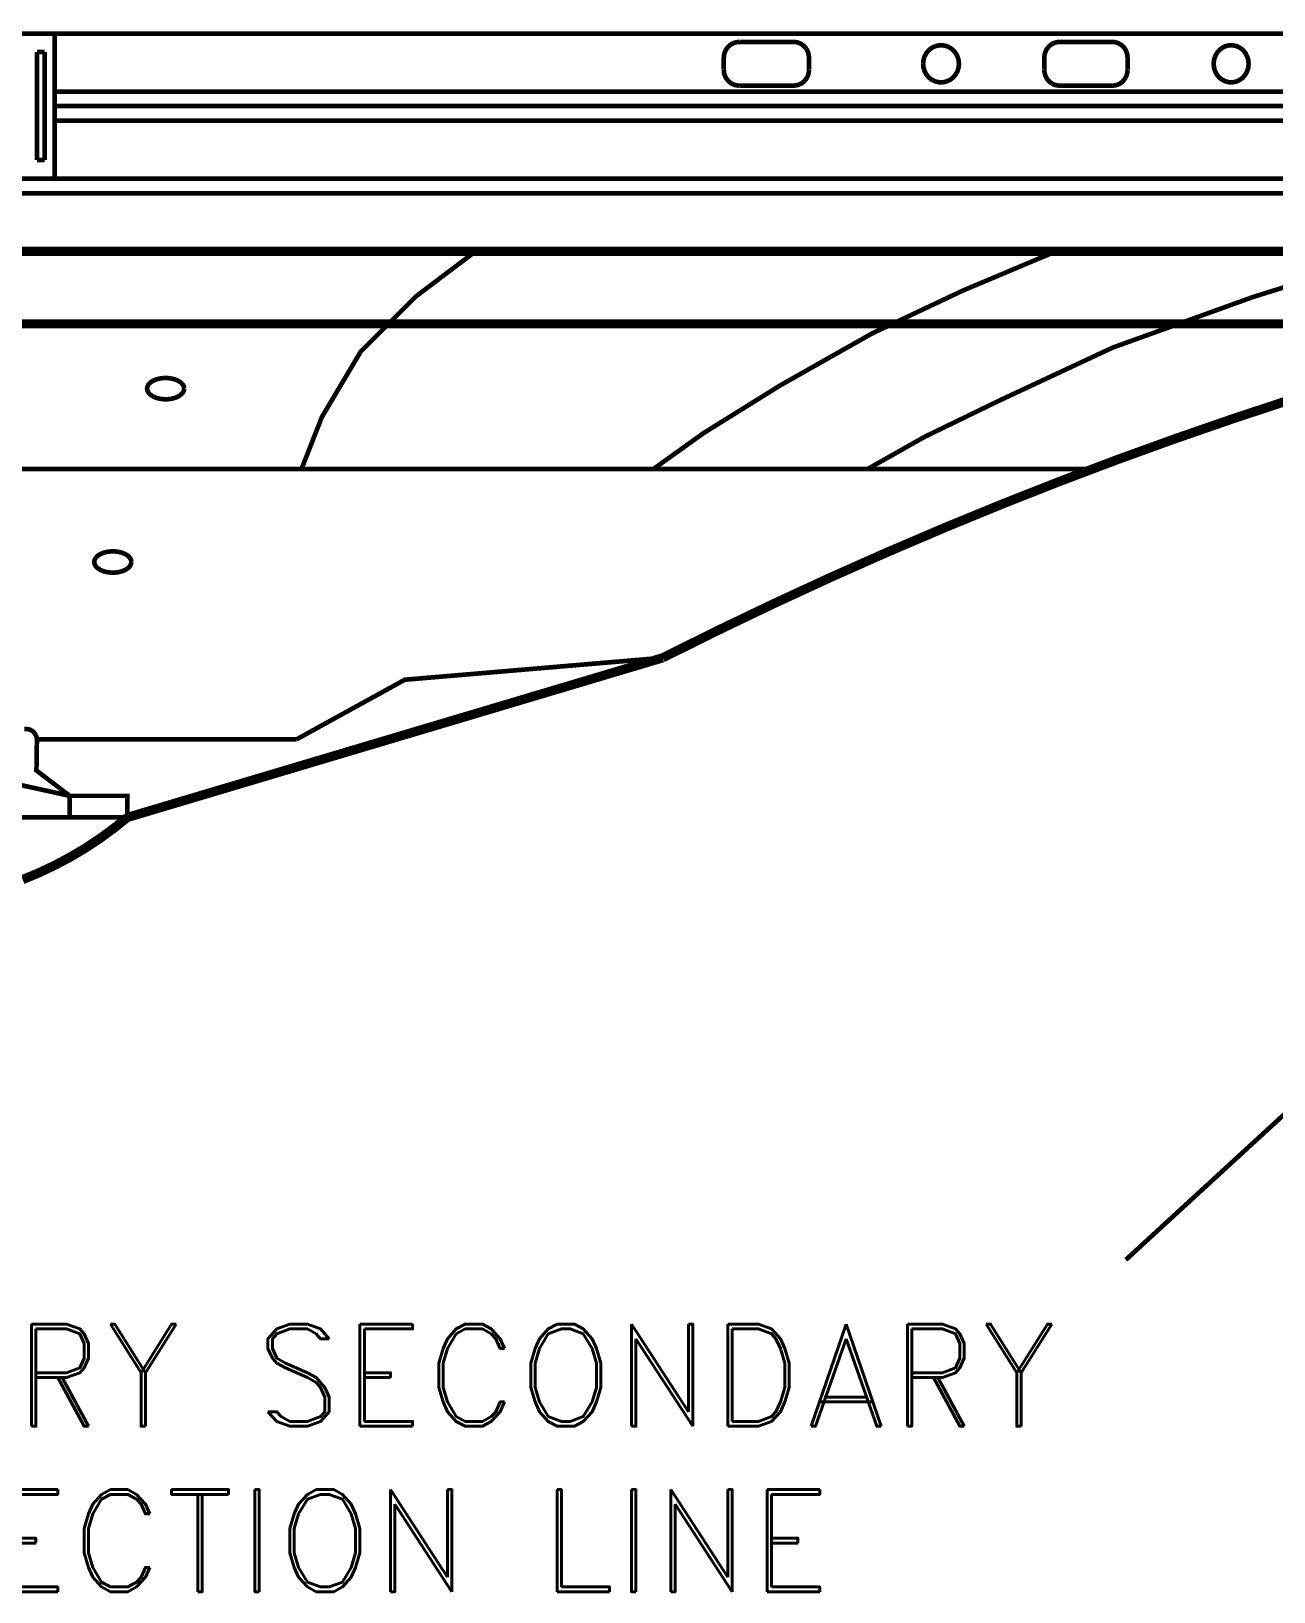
# Model space of a CAD drawing. Extents: x 0.8 to 42.3, y -0.1 to 32.5.
# Drawn here: x 21.994 to 23.71, y 7.111 to 9.266 of the extents above; entities that cross this region are included whole.
import ezdxf

# ---------------------------------------------------------------- set-up
doc = ezdxf.new("R2010")
doc.units = 0
doc.layers.add('SIDE', color=7, linetype='CONTINUOUS')
doc.styles.add('ROMANS', font='ROMAND')

msp = doc.modelspace()

# ---------------------------------------------------------------- linework, layer by layer
at = {"layer": 'SIDE'}
for points, const_width in [([(16.33826998131353, 9.262838854681512), (27.28895724131353, 9.262838854681512)], 0.006415), ([(22.02665576131353, 9.062434254681513), (22.02665576131353, 9.262838854681512)], 0.006415), ([(22.97202148131353, 9.251214874681512), (22.96835210131353, 9.250881294681513), (22.96475970131353, 9.249893384681512), (22.96139824131353, 9.248289634681512), (22.95834470131353, 9.246108534681511), (22.95572738131353, 9.243414234681511), (22.95359760131353, 9.240309374681512), (22.95203234131353, 9.236858104681513), (22.95108292131353, 9.233188724681511), (22.95074934131353, 9.229403874681513)], 0.006415), ([(22.97202148131353, 9.251214874681512), (22.96835210131353, 9.250881294681513), (22.96475970131353, 9.249893384681512), (22.96139824131353, 9.248289634681512), (22.95834470131353, 9.246108534681511), (22.95572738131353, 9.243414234681511), (22.95359760131353, 9.240309374681512), (22.95203234131353, 9.236858104681513), (22.95108292131353, 9.233188724681511), (22.95074934131353, 9.229403874681513)], 0.006415), ([(22.97202148131353, 9.251214874681512), (22.96835210131353, 9.250881294681513), (22.96475970131353, 9.249893384681512), (22.96139824131353, 9.248289634681512), (22.95834470131353, 9.246108534681511), (22.95572738131353, 9.243414234681511), (22.95359760131353, 9.240309374681512), (22.95203234131353, 9.236858104681513), (22.95108292131353, 9.233188724681511), (22.95074934131353, 9.229403874681513)], 0.006415), ([(22.95359760131353, 9.240309374681512), (22.95203234131353, 9.236858104681513), (22.95108292131353, 9.233188724681511), (22.95074934131353, 9.229403874681513)], 0.006415), ([(22.95359760131353, 9.240309374681512), (22.95572738131353, 9.243414234681511), (22.95834470131353, 9.246108534681511), (22.96139824131353, 9.248289634681512), (22.96475970131353, 9.249893384681512), (22.96835210131353, 9.250881294681513), (22.97202148131353, 9.251214874681512)], 0.006415), ([(22.97202148131353, 9.251214874681512), (23.04712830131353, 9.251214874681512)], 0.006415), ([(22.97202148131353, 9.251214874681512), (23.04712830131353, 9.251214874681512)], 0.006415), ([(22.97202148131353, 9.251214874681512), (23.04712830131353, 9.251214874681512)], 0.006415), ([(22.97202148131353, 9.251214874681512), (23.04712830131353, 9.251214874681512)], 0.006415), ([(23.05775154131353, 9.248289634681512), (23.05439008131353, 9.249893384681512), (23.05079768131353, 9.250881294681513), (23.04712830131353, 9.251214874681512)], 0.006415), ([(23.06837478131353, 9.229403874681513), (23.06806686131353, 9.233188724681511), (23.06711744131353, 9.236858104681513), (23.06555218131353, 9.240309374681512), (23.06339674131353, 9.243414234681511), (23.06077942131353, 9.246108534681511), (23.05775154131353, 9.248289634681512), (23.05439008131353, 9.249893384681512), (23.05079768131353, 9.250881294681513), (23.04712830131353, 9.251214874681512)], 0.006415), ([(23.06837478131353, 9.229403874681513), (23.06806686131353, 9.233188724681511), (23.06711744131353, 9.236858104681513), (23.06555218131353, 9.240309374681512), (23.06339674131353, 9.243414234681511), (23.06077942131353, 9.246108534681511), (23.05775154131353, 9.248289634681512), (23.05439008131353, 9.249893384681512), (23.05079768131353, 9.250881294681513), (23.04712830131353, 9.251214874681512)], 0.006415), ([(23.06837478131353, 9.229403874681513), (23.06806686131353, 9.233188724681511), (23.06711744131353, 9.236858104681513), (23.06555218131353, 9.240309374681512), (23.06339674131353, 9.243414234681511), (23.06077942131353, 9.246108534681511), (23.05775154131353, 9.248289634681512), (23.05439008131353, 9.249893384681512), (23.05079768131353, 9.250881294681513), (23.04712830131353, 9.251214874681512)], 0.006415), ([(23.05775154131353, 9.248289634681512), (23.06077942131353, 9.246108534681511), (23.06339674131353, 9.243414234681511), (23.06555218131353, 9.240309374681512), (23.06711744131353, 9.236858104681513), (23.06806686131353, 9.233188724681511), (23.06837478131353, 9.229403874681513)], 0.006415), ([(23.24311938131353, 9.245467034681512), (23.24820006131353, 9.246583244681512), (23.25335772131353, 9.246583244681512), (23.25841274131353, 9.245467034681512), (23.26315984131353, 9.243285934681513), (23.26731676131353, 9.240129754681512), (23.27078086131353, 9.236139624681513), (23.27337252131353, 9.231495164681512), (23.27496344131353, 9.226401654681512), (23.27552796131353, 9.22106437468151), (23.27496344131353, 9.215727094681512), (23.27337252131353, 9.21062075468151), (23.27078086131353, 9.205976294681513), (23.26731676131353, 9.20198616468151), (23.26315984131353, 9.198842814681512), (23.25841274131353, 9.196661714681511), (23.25335772131353, 9.195545504681512), (23.24820006131353, 9.195545504681512), (23.24311938131353, 9.196661714681511), (23.23839794131353, 9.198842814681512), (23.23421536131353, 9.20198616468151), (23.23075126131353, 9.205976294681513), (23.22815960131353, 9.21062075468151), (23.22656868131353, 9.215727094681512), (23.22602982131353, 9.22106437468151)], 0.006415), ([(23.24311938131353, 9.245467034681512), (23.24820006131353, 9.246583244681512), (23.25335772131353, 9.246583244681512), (23.25841274131353, 9.245467034681512), (23.26315984131353, 9.243285934681513), (23.26731676131353, 9.240129754681512), (23.27078086131353, 9.236139624681513), (23.27337252131353, 9.231495164681512), (23.27496344131353, 9.226401654681512), (23.27552796131353, 9.22106437468151), (23.27496344131353, 9.215727094681512), (23.27337252131353, 9.21062075468151), (23.27078086131353, 9.205976294681513), (23.26731676131353, 9.20198616468151), (23.26315984131353, 9.198842814681512), (23.25841274131353, 9.196661714681511), (23.25335772131353, 9.195545504681512), (23.24820006131353, 9.195545504681512), (23.24311938131353, 9.196661714681511), (23.23839794131353, 9.198842814681512), (23.23421536131353, 9.20198616468151), (23.23075126131353, 9.205976294681513), (23.22815960131353, 9.21062075468151), (23.22656868131353, 9.215727094681512), (23.22602982131353, 9.22106437468151)], 0.006415), ([(23.24311938131353, 9.245467034681512), (23.24820006131353, 9.246583244681512), (23.25335772131353, 9.246583244681512), (23.25841274131353, 9.245467034681512), (23.26315984131353, 9.243285934681513), (23.26731676131353, 9.240129754681512), (23.27078086131353, 9.236139624681513), (23.27337252131353, 9.231495164681512), (23.27496344131353, 9.226401654681512), (23.27552796131353, 9.22106437468151), (23.27496344131353, 9.215727094681512), (23.27337252131353, 9.21062075468151), (23.27078086131353, 9.205976294681513), (23.26731676131353, 9.20198616468151), (23.26315984131353, 9.198842814681512), (23.25841274131353, 9.196661714681511), (23.25335772131353, 9.195545504681512), (23.24820006131353, 9.195545504681512), (23.24311938131353, 9.196661714681511), (23.23839794131353, 9.198842814681512), (23.23421536131353, 9.20198616468151), (23.23075126131353, 9.205976294681513), (23.22815960131353, 9.21062075468151), (23.22656868131353, 9.215727094681512), (23.22602982131353, 9.22106437468151)], 0.006415), ([(23.24311938131353, 9.245467034681512), (23.24820006131353, 9.246583244681512), (23.25335772131353, 9.246583244681512), (23.25841274131353, 9.245467034681512), (23.26315984131353, 9.243285934681513), (23.26731676131353, 9.240129754681512), (23.27078086131353, 9.236139624681513), (23.27337252131353, 9.231495164681512), (23.27496344131353, 9.226401654681512), (23.27552796131353, 9.22106437468151), (23.27496344131353, 9.215727094681512), (23.27337252131353, 9.21062075468151), (23.27078086131353, 9.205976294681513), (23.26731676131353, 9.20198616468151), (23.26315984131353, 9.198842814681512), (23.25841274131353, 9.196661714681511), (23.25335772131353, 9.195545504681512), (23.24820006131353, 9.195545504681512), (23.24311938131353, 9.196661714681511), (23.23839794131353, 9.198842814681512), (23.23421536131353, 9.20198616468151), (23.23075126131353, 9.205976294681513), (23.22815960131353, 9.21062075468151), (23.22656868131353, 9.215727094681512), (23.22602982131353, 9.22106437468151)], 0.006415), ([(23.24311938131353, 9.245467034681512), (23.23839794131353, 9.243285934681513), (23.23421536131353, 9.240129754681512), (23.23075126131353, 9.236139624681513), (23.22815960131353, 9.231495164681512), (23.22656868131353, 9.226401654681512), (23.22602982131353, 9.22106437468151)], 0.006415), ([(23.24311938131353, 9.245467034681512), (23.23839794131353, 9.243285934681513), (23.23421536131353, 9.240129754681512), (23.23075126131353, 9.236139624681513), (23.22815960131353, 9.231495164681512), (23.22656868131353, 9.226401654681512), (23.22602982131353, 9.22106437468151)], 0.006415), ([(23.24311938131353, 9.245467034681512), (23.23839794131353, 9.243285934681513), (23.23421536131353, 9.240129754681512), (23.23075126131353, 9.236139624681513), (23.22815960131353, 9.231495164681512), (23.22656868131353, 9.226401654681512), (23.22602982131353, 9.22106437468151)], 0.006415), ([(23.24311938131353, 9.245467034681512), (23.23839794131353, 9.243285934681513), (23.23421536131353, 9.240129754681512), (23.23075126131353, 9.236139624681513), (23.22815960131353, 9.231495164681512), (23.22656868131353, 9.226401654681512), (23.22602982131353, 9.22106437468151)], 0.006415), ([(23.41422026131353, 9.251214874681512), (23.41060220131353, 9.250881294681513), (23.40711244131353, 9.249893384681512), (23.40382796131353, 9.248289634681512), (23.40085140131353, 9.246108534681511), (23.39828540131353, 9.243414234681511), (23.39620694131353, 9.240309374681512), (23.39469300131353, 9.236858104681513), (23.39374358131353, 9.233188724681511), (23.39343566131353, 9.229403874681513), (23.39343566131353, 9.212724874681513)], 0.006415), ([(23.39620694131353, 9.240309374681512), (23.39469300131353, 9.236858104681513), (23.39374358131353, 9.233188724681511), (23.39343566131353, 9.229403874681513), (23.39343566131353, 9.212724874681513)], 0.006415), ([(23.39620694131353, 9.240309374681512), (23.39469300131353, 9.236858104681513), (23.39374358131353, 9.233188724681511), (23.39343566131353, 9.229403874681513)], 0.006415), ([(23.39620694131353, 9.240309374681512), (23.39469300131353, 9.236858104681513), (23.39374358131353, 9.233188724681511), (23.39343566131353, 9.229403874681513), (23.39343566131353, 9.212724874681513)], 0.006415), ([(23.39620694131353, 9.240309374681512), (23.39828540131353, 9.243414234681511), (23.40085140131353, 9.246108534681511), (23.40382796131353, 9.248289634681512), (23.40711244131353, 9.249893384681512), (23.41060220131353, 9.250881294681513), (23.41422026131353, 9.251214874681512)], 0.006415), ([(23.39620694131353, 9.240309374681512), (23.39828540131353, 9.243414234681511), (23.40085140131353, 9.246108534681511), (23.40382796131353, 9.248289634681512), (23.40711244131353, 9.249893384681512), (23.41060220131353, 9.250881294681513), (23.41422026131353, 9.251214874681512)], 0.006415), ([(23.39620694131353, 9.240309374681512), (23.39828540131353, 9.243414234681511), (23.40085140131353, 9.246108534681511), (23.40382796131353, 9.248289634681512), (23.40711244131353, 9.249893384681512), (23.41060220131353, 9.250881294681513), (23.41422026131353, 9.251214874681512)], 0.006415), ([(23.48763352131353, 9.251214874681512), (23.41422026131353, 9.251214874681512)], 0.006415), ([(23.48763352131353, 9.251214874681512), (23.41422026131353, 9.251214874681512)], 0.006415), ([(23.41422026131353, 9.251214874681512), (23.48763352131353, 9.251214874681512)], 0.006415), ([(23.41422026131353, 9.251214874681512), (23.48763352131353, 9.251214874681512)], 0.006415), ([(23.49802582131353, 9.248289634681512), (23.49471568131353, 9.249893384681512), (23.49122592131353, 9.250881294681513), (23.48763352131353, 9.251214874681512)], 0.006415), ([(23.50841812131353, 9.229403874681513), (23.50811020131353, 9.233188724681511), (23.50716078131353, 9.236858104681513), (23.50562118131353, 9.240309374681512), (23.50354272131353, 9.243414234681511), (23.50100238131353, 9.246108534681511), (23.49802582131353, 9.248289634681512), (23.49471568131353, 9.249893384681512), (23.49122592131353, 9.250881294681513), (23.48763352131353, 9.251214874681512)], 0.006415), ([(23.50841812131353, 9.229403874681513), (23.50811020131353, 9.233188724681511), (23.50716078131353, 9.236858104681513), (23.50562118131353, 9.240309374681512), (23.50354272131353, 9.243414234681511), (23.50100238131353, 9.246108534681511), (23.49802582131353, 9.248289634681512), (23.49471568131353, 9.249893384681512), (23.49122592131353, 9.250881294681513), (23.48763352131353, 9.251214874681512)], 0.006415), ([(23.50841812131353, 9.229403874681513), (23.50811020131353, 9.233188724681511), (23.50716078131353, 9.236858104681513), (23.50562118131353, 9.240309374681512), (23.50354272131353, 9.243414234681511), (23.50100238131353, 9.246108534681511), (23.49802582131353, 9.248289634681512), (23.49471568131353, 9.249893384681512), (23.49122592131353, 9.250881294681513), (23.48763352131353, 9.251214874681512)], 0.006415), ([(23.49802582131353, 9.248289634681512), (23.50100238131353, 9.246108534681511), (23.50354272131353, 9.243414234681511), (23.50562118131353, 9.240309374681512), (23.50716078131353, 9.236858104681513), (23.50811020131353, 9.233188724681511), (23.50841812131353, 9.229403874681513)], 0.006415), ([(23.67559302131353, 9.22106437468151), (23.67507982131353, 9.226401654681512), (23.67351456131353, 9.231495164681512), (23.67097422131353, 9.236139624681513), (23.66761276131353, 9.240129754681512), (23.66353282131353, 9.243285934681513), (23.65891402131353, 9.245467034681512), (23.65396164131353, 9.246583244681512), (23.64893228131353, 9.246583244681512), (23.64397990131353, 9.245467034681512), (23.63938676131353, 9.243285934681513), (23.63528116131353, 9.240129754681512), (23.63191970131353, 9.236139624681513), (23.62940502131353, 9.231495164681512), (23.62783976131353, 9.226401654681512), (23.62730090131353, 9.22106437468151), (23.62783976131353, 9.215727094681512), (23.62940502131353, 9.21062075468151), (23.63191970131353, 9.205976294681513), (23.63528116131353, 9.20198616468151), (23.63938676131353, 9.198842814681512), (23.64397990131353, 9.196661714681511), (23.64893228131353, 9.195545504681512), (23.65396164131353, 9.195545504681512), (23.65891402131353, 9.196661714681511), (23.66353282131353, 9.198842814681512), (23.66761276131353, 9.20198616468151), (23.67097422131353, 9.205976294681513), (23.67351456131353, 9.21062075468151), (23.67507982131353, 9.215727094681512), (23.67559302131353, 9.22106437468151)], 0.006415), ([(23.67559302131353, 9.22106437468151), (23.67507982131353, 9.226401654681512), (23.67351456131353, 9.231495164681512), (23.67097422131353, 9.236139624681513), (23.66761276131353, 9.240129754681512), (23.66353282131353, 9.243285934681513), (23.65891402131353, 9.245467034681512), (23.65396164131353, 9.246583244681512), (23.64893228131353, 9.246583244681512), (23.64397990131353, 9.245467034681512), (23.63938676131353, 9.243285934681513), (23.63528116131353, 9.240129754681512), (23.63191970131353, 9.236139624681513), (23.62940502131353, 9.231495164681512), (23.62783976131353, 9.226401654681512), (23.62730090131353, 9.22106437468151), (23.62783976131353, 9.215727094681512), (23.62940502131353, 9.21062075468151), (23.63191970131353, 9.205976294681513), (23.63528116131353, 9.20198616468151), (23.63938676131353, 9.198842814681512), (23.64397990131353, 9.196661714681511), (23.64893228131353, 9.195545504681512), (23.65396164131353, 9.195545504681512), (23.65891402131353, 9.196661714681511), (23.66353282131353, 9.198842814681512), (23.66761276131353, 9.20198616468151), (23.67097422131353, 9.205976294681513), (23.67351456131353, 9.21062075468151), (23.67507982131353, 9.215727094681512), (23.67559302131353, 9.22106437468151)], 0.006415), ([(23.67559302131353, 9.22106437468151), (23.67507982131353, 9.226401654681512), (23.67351456131353, 9.231495164681512), (23.67097422131353, 9.236139624681513), (23.66761276131353, 9.240129754681512), (23.66353282131353, 9.243285934681513), (23.65891402131353, 9.245467034681512), (23.65396164131353, 9.246583244681512), (23.64893228131353, 9.246583244681512), (23.64397990131353, 9.245467034681512), (23.63938676131353, 9.243285934681513), (23.63528116131353, 9.240129754681512), (23.63191970131353, 9.236139624681513), (23.62940502131353, 9.231495164681512), (23.62783976131353, 9.226401654681512), (23.62730090131353, 9.22106437468151), (23.62783976131353, 9.215727094681512), (23.62940502131353, 9.21062075468151), (23.63191970131353, 9.205976294681513), (23.63528116131353, 9.20198616468151), (23.63938676131353, 9.198842814681512), (23.64397990131353, 9.196661714681511), (23.64893228131353, 9.195545504681512), (23.65396164131353, 9.195545504681512), (23.65891402131353, 9.196661714681511), (23.66353282131353, 9.198842814681512), (23.66761276131353, 9.20198616468151), (23.67097422131353, 9.205976294681513), (23.67351456131353, 9.21062075468151), (23.67507982131353, 9.215727094681512), (23.67559302131353, 9.22106437468151)], 0.006415), ([(23.67559302131353, 9.22106437468151), (23.67507982131353, 9.226401654681512), (23.67351456131353, 9.231495164681512), (23.67097422131353, 9.236139624681513), (23.66761276131353, 9.240129754681512), (23.66353282131353, 9.243285934681513), (23.65891402131353, 9.245467034681512), (23.65396164131353, 9.246583244681512), (23.64893228131353, 9.246583244681512), (23.64397990131353, 9.245467034681512), (23.63938676131353, 9.243285934681513), (23.63528116131353, 9.240129754681512), (23.63191970131353, 9.236139624681513), (23.62940502131353, 9.231495164681512), (23.62783976131353, 9.226401654681512), (23.62730090131353, 9.22106437468151), (23.62783976131353, 9.215727094681512), (23.62940502131353, 9.21062075468151), (23.63191970131353, 9.205976294681513), (23.63528116131353, 9.20198616468151), (23.63938676131353, 9.198842814681512), (23.64397990131353, 9.196661714681511), (23.64893228131353, 9.195545504681512), (23.65396164131353, 9.195545504681512), (23.65891402131353, 9.196661714681511), (23.66353282131353, 9.198842814681512), (23.66761276131353, 9.20198616468151), (23.67097422131353, 9.205976294681513), (23.67351456131353, 9.21062075468151), (23.67507982131353, 9.215727094681512), (23.67559302131353, 9.22106437468151)], 0.006415), ([(22.00230442131353, 9.237178854681511), (22.00230442131353, 9.08810708468151)], 0.006415), ([(22.00230442131353, 9.237178854681511), (22.01254276131353, 9.237178854681511)], 0.006415), ([(22.01254276131353, 9.08810708468151), (22.01254276131353, 9.237178854681511)], 0.006415), ([(22.95074934131353, 9.212724874681513), (22.95074934131353, 9.229403874681513)], 0.006415), ([(22.95074934131353, 9.212724874681513), (22.95074934131353, 9.229403874681513)], 0.006415), ([(22.95074934131353, 9.212724874681513), (22.95074934131353, 9.229403874681513)], 0.006415), ([(22.95074934131353, 9.212724874681513), (22.95074934131353, 9.229403874681513)], 0.006415), ([(23.06837478131353, 9.229403874681513), (23.06837478131353, 9.212724874681513)], 0.006415), ([(23.06837478131353, 9.212724874681513), (23.06837478131353, 9.229403874681513)], 0.006415), ([(23.06837478131353, 9.212724874681513), (23.06837478131353, 9.229403874681513)], 0.006415), ([(23.06837478131353, 9.212724874681513), (23.06837478131353, 9.229403874681513)], 0.006415), ([(23.39343566131353, 9.212724874681513), (23.39343566131353, 9.229403874681513)], 0.006415), ([(23.50841812131353, 9.212724874681513), (23.50841812131353, 9.229403874681513)], 0.006415), ([(23.50841812131353, 9.229403874681513), (23.50841812131353, 9.212724874681513)], 0.006415), ([(23.50841812131353, 9.212724874681513), (23.50841812131353, 9.229403874681513)], 0.006415), ([(23.50841812131353, 9.212724874681513), (23.50841812131353, 9.229403874681513)], 0.006415), ([(22.96139824131353, 9.193826284681512), (22.95834470131353, 9.196007384681511), (22.95572738131353, 9.198701684681513), (22.95359760131353, 9.201819374681511), (22.95203234131353, 9.205257814681511), (22.95108292131353, 9.20894002468151), (22.95074934131353, 9.212724874681513)], 0.006415), ([(22.95074934131353, 9.212724874681513), (22.95108292131353, 9.20894002468151), (22.95203234131353, 9.205257814681511), (22.95359760131353, 9.201819374681511), (22.95572738131353, 9.198701684681513), (22.95834470131353, 9.196007384681511), (22.96139824131353, 9.193826284681512), (22.96475970131353, 9.192222534681513), (22.96835210131353, 9.191247454681513), (22.97202148131353, 9.190913874681513)], 0.006415), ([(22.95074934131353, 9.212724874681513), (22.95108292131353, 9.20894002468151), (22.95203234131353, 9.205257814681511), (22.95359760131353, 9.201819374681511), (22.95572738131353, 9.198701684681513), (22.95834470131353, 9.196007384681511), (22.96139824131353, 9.193826284681512), (22.96475970131353, 9.192222534681513), (22.96835210131353, 9.191247454681513), (22.97202148131353, 9.190913874681513)], 0.006415), ([(22.95074934131353, 9.212724874681513), (22.95108292131353, 9.20894002468151), (22.95203234131353, 9.205257814681511), (22.95359760131353, 9.201819374681511), (22.95572738131353, 9.198701684681513), (22.95834470131353, 9.196007384681511), (22.96139824131353, 9.193826284681512), (22.96475970131353, 9.192222534681513), (22.96835210131353, 9.191247454681513), (22.97202148131353, 9.190913874681513)], 0.006415), ([(23.04712830131353, 9.190913874681513), (23.05079768131353, 9.191247454681513), (23.05439008131353, 9.192222534681513), (23.05775154131353, 9.193826284681512), (23.06077942131353, 9.196007384681511), (23.06339674131353, 9.198701684681513), (23.06555218131353, 9.201819374681511), (23.06711744131353, 9.205257814681511), (23.06806686131353, 9.20894002468151), (23.06837478131353, 9.212724874681513)], 0.006415), ([(23.04712830131353, 9.190913874681513), (23.05079768131353, 9.191247454681513), (23.05439008131353, 9.192222534681513), (23.05775154131353, 9.193826284681512), (23.06077942131353, 9.196007384681511), (23.06339674131353, 9.198701684681513), (23.06555218131353, 9.201819374681511), (23.06711744131353, 9.205257814681511), (23.06806686131353, 9.20894002468151), (23.06837478131353, 9.212724874681513)], 0.006415), ([(23.06555218131353, 9.201819374681511), (23.06339674131353, 9.198701684681513), (23.06077942131353, 9.196007384681511), (23.05775154131353, 9.193826284681512), (23.05439008131353, 9.192222534681513), (23.05079768131353, 9.191247454681513), (23.04712830131353, 9.190913874681513)], 0.006415), ([(23.06555218131353, 9.201819374681511), (23.06339674131353, 9.198701684681513), (23.06077942131353, 9.196007384681511), (23.05775154131353, 9.193826284681512), (23.05439008131353, 9.192222534681513), (23.05079768131353, 9.191247454681513), (23.04712830131353, 9.190913874681513)], 0.006415), ([(23.06555218131353, 9.201819374681511), (23.06711744131353, 9.205257814681511), (23.06806686131353, 9.20894002468151), (23.06837478131353, 9.212724874681513)], 0.006415), ([(23.06555218131353, 9.201819374681511), (23.06711744131353, 9.205257814681511), (23.06806686131353, 9.20894002468151), (23.06837478131353, 9.212724874681513)], 0.006415), ([(23.40382796131353, 9.193826284681512), (23.40085140131353, 9.196007384681511), (23.39828540131353, 9.198701684681513), (23.39620694131353, 9.201819374681511), (23.39469300131353, 9.205257814681511), (23.39374358131353, 9.20894002468151), (23.39343566131353, 9.212724874681513)], 0.006415), ([(23.40382796131353, 9.193826284681512), (23.40085140131353, 9.196007384681511), (23.39828540131353, 9.198701684681513), (23.39620694131353, 9.201819374681511), (23.39469300131353, 9.205257814681511), (23.39374358131353, 9.20894002468151), (23.39343566131353, 9.212724874681513)], 0.006415), ([(23.40382796131353, 9.193826284681512), (23.40085140131353, 9.196007384681511), (23.39828540131353, 9.198701684681513), (23.39620694131353, 9.201819374681511), (23.39469300131353, 9.205257814681511), (23.39374358131353, 9.20894002468151), (23.39343566131353, 9.212724874681513)], 0.006415), ([(23.40382796131353, 9.193826284681512), (23.40085140131353, 9.196007384681511), (23.39828540131353, 9.198701684681513), (23.39620694131353, 9.201819374681511), (23.39469300131353, 9.205257814681511), (23.39374358131353, 9.20894002468151), (23.39343566131353, 9.212724874681513)], 0.006415), ([(23.50562118131353, 9.201819374681511), (23.50354272131353, 9.198701684681513), (23.50100238131353, 9.196007384681511), (23.49802582131353, 9.193826284681512), (23.49471568131353, 9.192222534681513), (23.49122592131353, 9.191247454681513), (23.48763352131353, 9.190913874681513)], 0.006415), ([(23.50562118131353, 9.201819374681511), (23.50354272131353, 9.198701684681513), (23.50100238131353, 9.196007384681511), (23.49802582131353, 9.193826284681512), (23.49471568131353, 9.192222534681513), (23.49122592131353, 9.191247454681513), (23.48763352131353, 9.190913874681513)], 0.006415), ([(23.50562118131353, 9.201819374681511), (23.50354272131353, 9.198701684681513), (23.50100238131353, 9.196007384681511), (23.49802582131353, 9.193826284681512), (23.49471568131353, 9.192222534681513), (23.49122592131353, 9.191247454681513), (23.48763352131353, 9.190913874681513)], 0.006415), ([(23.50562118131353, 9.201819374681511), (23.50354272131353, 9.198701684681513), (23.50100238131353, 9.196007384681511), (23.49802582131353, 9.193826284681512), (23.49471568131353, 9.192222534681513), (23.49122592131353, 9.191247454681513), (23.48763352131353, 9.190913874681513)], 0.006415), ([(23.50562118131353, 9.201819374681511), (23.50716078131353, 9.205257814681511), (23.50811020131353, 9.20894002468151), (23.50841812131353, 9.212724874681513)], 0.006415), ([(23.50562118131353, 9.201819374681511), (23.50716078131353, 9.205257814681511), (23.50811020131353, 9.20894002468151), (23.50841812131353, 9.212724874681513)], 0.006415), ([(23.50562118131353, 9.201819374681511), (23.50716078131353, 9.205257814681511), (23.50811020131353, 9.20894002468151), (23.50841812131353, 9.212724874681513)], 0.006415), ([(23.50562118131353, 9.201819374681511), (23.50716078131353, 9.205257814681511), (23.50811020131353, 9.20894002468151), (23.50841812131353, 9.212724874681513)], 0.006415), ([(22.02665576131353, 9.18265135468151), (27.26486250131353, 9.18265135468151)], 0.006415), ([(22.96139824131353, 9.193826284681512), (22.96475970131353, 9.192222534681513), (22.96835210131353, 9.191247454681513), (22.97202148131353, 9.190913874681513)], 0.006415), ([(23.04712830131353, 9.190913874681513), (22.97202148131353, 9.190913874681513)], 0.006415), ([(23.04712830131353, 9.190913874681513), (22.97202148131353, 9.190913874681513)], 0.006415), ([(23.04712830131353, 9.190913874681513), (22.97202148131353, 9.190913874681513)], 0.006415), ([(23.04712830131353, 9.190913874681513), (22.97202148131353, 9.190913874681513)], 0.006415), ([(23.40382796131353, 9.193826284681512), (23.40711244131353, 9.192222534681513), (23.41060220131353, 9.191247454681513), (23.41422026131353, 9.190913874681513)], 0.006415), ([(23.40382796131353, 9.193826284681512), (23.40711244131353, 9.192222534681513), (23.41060220131353, 9.191247454681513), (23.41422026131353, 9.190913874681513)], 0.006415), ([(23.40382796131353, 9.193826284681512), (23.40711244131353, 9.192222534681513), (23.41060220131353, 9.191247454681513), (23.41422026131353, 9.190913874681513)], 0.006415), ([(23.40382796131353, 9.193826284681512), (23.40711244131353, 9.192222534681513), (23.41060220131353, 9.191247454681513), (23.41422026131353, 9.190913874681513)], 0.006415), ([(23.41422026131353, 9.190913874681513), (23.48763352131353, 9.190913874681513)], 0.006415), ([(23.48763352131353, 9.190913874681513), (23.41422026131353, 9.190913874681513)], 0.006415), ([(23.48763352131353, 9.190913874681513), (23.41422026131353, 9.190913874681513)], 0.006415), ([(23.48763352131353, 9.190913874681513), (23.41422026131353, 9.190913874681513)], 0.006415), ([(27.26065426131353, 9.162636554681512), (22.02665576131353, 9.162636554681512)], 0.006415), ([(27.26314328131353, 9.142621754681512), (22.02665576131353, 9.142621754681512)], 0.006415), ([(22.02665576131353, 9.142621754681512), (27.25885806131353, 9.142621754681512)], 0.006415), ([(22.00230442131353, 9.08810708468151), (22.01254276131353, 9.08810708468151)], 0.006415), ([(16.38958998131353, 9.062434254681513), (27.29693750131353, 9.062434254681513)], 0.006415), ([(27.30004236131353, 9.04241945468151), (16.40095736131353, 9.04241945468151)], 0.006415), ([(24.56935648131353, 8.962231954681512), (19.04288530131353, 8.962231954681512)], 0.01283), ([(22.36742056131353, 8.661496754681512), (22.39559524131353, 8.73335758468151), (22.44922464131353, 8.823655124681512), (22.52530654131353, 8.899749854681511), (22.60798306131352, 8.962231954681512)], 0.006415), ([(22.85336964131353, 8.661496754681512), (22.92234372131353, 8.71089225468151), (23.02880706131353, 8.777133544681512), (23.15577274131353, 8.848891734681512), (23.28117316131353, 8.908038034681512), (23.40985806131353, 8.962231954681512)], 0.006415), ([(23.22831356131353, 8.706157984681512), (23.33241618131353, 8.756631204681511), (23.48776182131353, 8.829172024681512), (23.68252122131353, 8.899364954681513), (23.81659472131353, 8.941152264681511), (23.89098306131353, 8.962231954681512)], 0.006415), ([(24.09698154131353, 8.862042484681512), (19.51523458131353, 8.862042484681512)], 0.01283), ([(24.06670274131353, 8.854241844681512), (23.98392358131353, 8.832084434681512), (23.90145234131353, 8.808759494681514), (23.81931468131353, 8.784254194681512), (23.73753626131353, 8.758581364681511), (23.65614274131353, 8.731753834681513), (23.57513412131353, 8.703771604681513), (23.49453606131353, 8.674634674681512), (23.41434856131353, 8.644355874681512), (23.33459728131353, 8.612935204681513), (23.25530788131353, 8.580385494681511), (23.17650602131353, 8.546706744681511), (23.09816604131353, 8.511911784681512), (23.02036492131353, 8.476013444681513), (22.94307700131353, 8.438998894681513), (22.86627662131353, 8.400893794681512)], 0.01283), ([(22.18772358131353, 8.786563594681512), (22.18248894131353, 8.787205094681513), (22.17712600131353, 8.787205094681513), (22.17186570131353, 8.786563594681512), (22.16696464131353, 8.785319084681513), (22.16262810131353, 8.783510054681512), (22.15903570131353, 8.781226314681511), (22.15636706131353, 8.778557674681512), (22.15469916131353, 8.775632434681512), (22.15416030131353, 8.772566064681511), (22.15469916131353, 8.769512524681513), (22.15636706131353, 8.766587284681512), (22.15903570131353, 8.763918644681512), (22.16262810131353, 8.761634904681511), (22.16696464131353, 8.759825874681512), (22.17186570131353, 8.758568534681512), (22.17712600131353, 8.75793986468151), (22.18248894131353, 8.75793986468151), (22.18772358131353, 8.758568534681512), (22.19265030131353, 8.759825874681512), (22.19696118131353, 8.761634904681511), (22.20057924131353, 8.763918644681512), (22.20324788131353, 8.766587284681512), (22.20491578131353, 8.769512524681513), (22.20545464131352, 8.772566064681511)], 0.006415), ([(22.18772358131353, 8.786563594681512), (22.19265030131353, 8.785319084681513), (22.19696118131353, 8.783510054681512), (22.20057924131353, 8.781226314681511), (22.20324788131353, 8.778557674681512), (22.20491578131353, 8.775632434681512), (22.20545464131352, 8.772566064681511)], 0.006415), ([(23.50598042131353, 7.569779224681512), (24.80506924131353, 8.76209678468151)], 0.006415), ([(23.22831356131353, 8.706157984681512), (23.14925510131353, 8.661496754681512)], 0.006415), ([(21.08393302131353, 8.661496754681512), (23.45927922131353, 8.661496754681512)], 0.006415), ([(22.11474654131353, 8.547207114681513), (22.10948624131353, 8.547835784681512), (22.10412330131353, 8.547835784681512), (22.09888866131353, 8.547207114681513), (22.09398760131353, 8.545949774681512), (22.08965106131353, 8.544140744681513), (22.08605866131353, 8.54185700468151), (22.08339002131353, 8.539188364681511), (22.08172212131353, 8.536263124681511), (22.08115760131353, 8.533209584681511), (22.08172212131353, 8.530143214681512), (22.08339002131353, 8.527217974681513), (22.08605866131353, 8.524549334681511), (22.08965106131353, 8.522265594681512), (22.09398760131353, 8.520456564681512), (22.09888866131353, 8.519212054681512), (22.10412330131353, 8.518570554681512), (22.10948624131353, 8.518570554681512), (22.11474654131353, 8.519212054681512), (22.11964760131353, 8.520456564681512), (22.12398414131353, 8.522265594681512), (22.12757654131353, 8.524549334681511), (22.13027084131353, 8.527217974681513), (22.13193874131353, 8.530143214681512), (22.13247760131353, 8.533196754681512)], 0.006415), ([(22.11474654131353, 8.547207114681513), (22.11964760131353, 8.545949774681512), (22.12398414131353, 8.544140744681513), (22.12757654131353, 8.54185700468151), (22.13027084131353, 8.539188364681511), (22.13193874131353, 8.536263124681511), (22.13247760131353, 8.533209584681511)], 0.006415), ([(22.86627662131353, 8.400919454681512), (22.12685806131353, 8.180500054681511)], 0.01283), ([(22.36067198131353, 8.288387524681513), (22.51016714131353, 8.370679144681512), (22.86627662131353, 8.400919454681512)], 0.006415), ([(21.98454770131353, 8.302692974681513), (21.98875594131353, 8.302692974681513), (21.99281022131353, 8.301551104681511), (21.99640262131353, 8.299357174681512), (21.99925088131353, 8.296265144681513), (22.00117538131353, 8.292518784681512), (22.00199650131353, 8.288387524681513)], 0.006415), ([(22.00199650131353, 8.288387524681513), (22.00135500131353, 8.245355704681511), (22.04731206131353, 8.210368294681512)], 0.006415), ([(22.00199650131353, 8.288387524681513), (22.36067198131353, 8.288387524681513)], 0.006415), ([(21.95942656131353, 8.229715934681511), (22.04731206131353, 8.210368294681512)], 0.006415), ([(22.04731206131353, 8.210368294681512), (22.12685806131353, 8.210368294681512), (22.12685806131353, 8.180500054681511)], 0.006415), ([(22.04731206131353, 8.180500054681511), (22.04731206131353, 8.210368294681512)], 0.006415), ([(22.12685806131353, 8.180500054681511), (21.46757568131353, 8.180500054681511)], 0.006415), ([(22.12685806131353, 8.180500054681511), (22.10804928131353, 8.165386314681513), (22.08854768131353, 8.151183504681512), (22.06840458131353, 8.13791728468151), (22.04764564131353, 8.125600484681511), (22.02634784131353, 8.114284424681513), (22.00453684131353, 8.103994764681511), (21.98226396131353, 8.094731504681512)], 0.01283)]:
    msp.add_lwpolyline(points, dxfattribs=dict(at, const_width=const_width))

# ---------------------------------------------------------------- texts
at = {"layer": 'SIDE', "style": 'ROMANS'}
for s, p in [('PRIMARY SECONDARY', (21.40786148015737, 7.339930911682921)), ('CONNECTION LINE', (21.40786148015737, 7.11143472120673))]:
    msp.add_text(s, height=0.14113, dxfattribs=at).set_placement(p)

doc.saveas('drawing.dxf')
